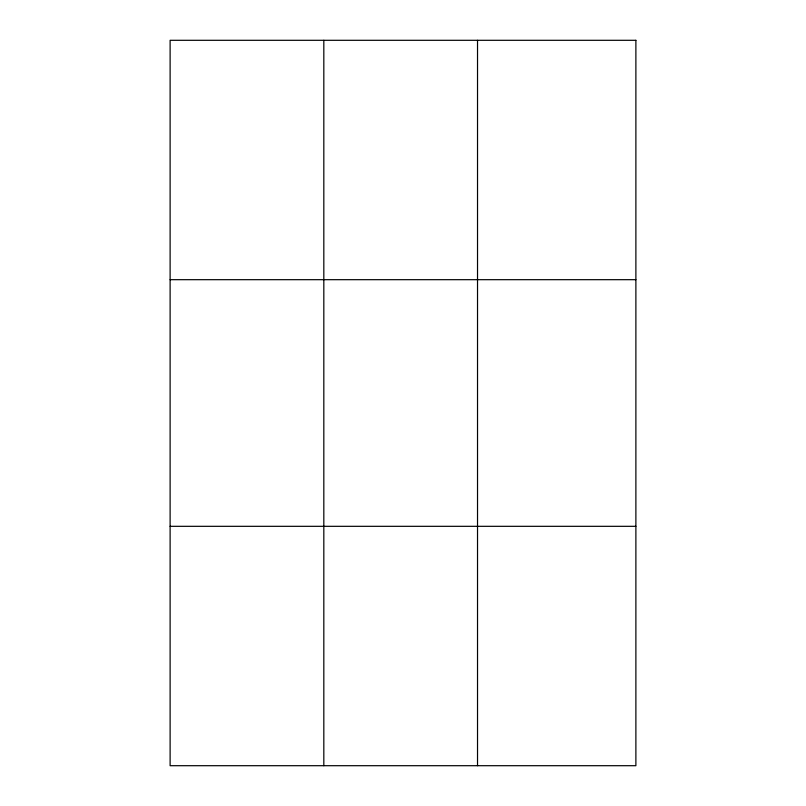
<?xml version="1.0" encoding="UTF-8"?>
<svg xmlns="http://www.w3.org/2000/svg" width="806" height="806" viewBox="0 0 806 806"><rect width="100%" height="100%" fill="white"/><g stroke="black" fill="none" stroke-linecap="round" stroke-linejoin="round"><path stroke-width="1.21" d="M323.821 40.3L323.821 765.7M477.525 40.3L477.525 765.7M170.116 279.682L635.884 279.682M170.116 526.318L635.884 526.318M635.884 40.3L635.884 765.7L170.116 765.7L170.116 40.3L635.884 40.3"/></g></svg>
